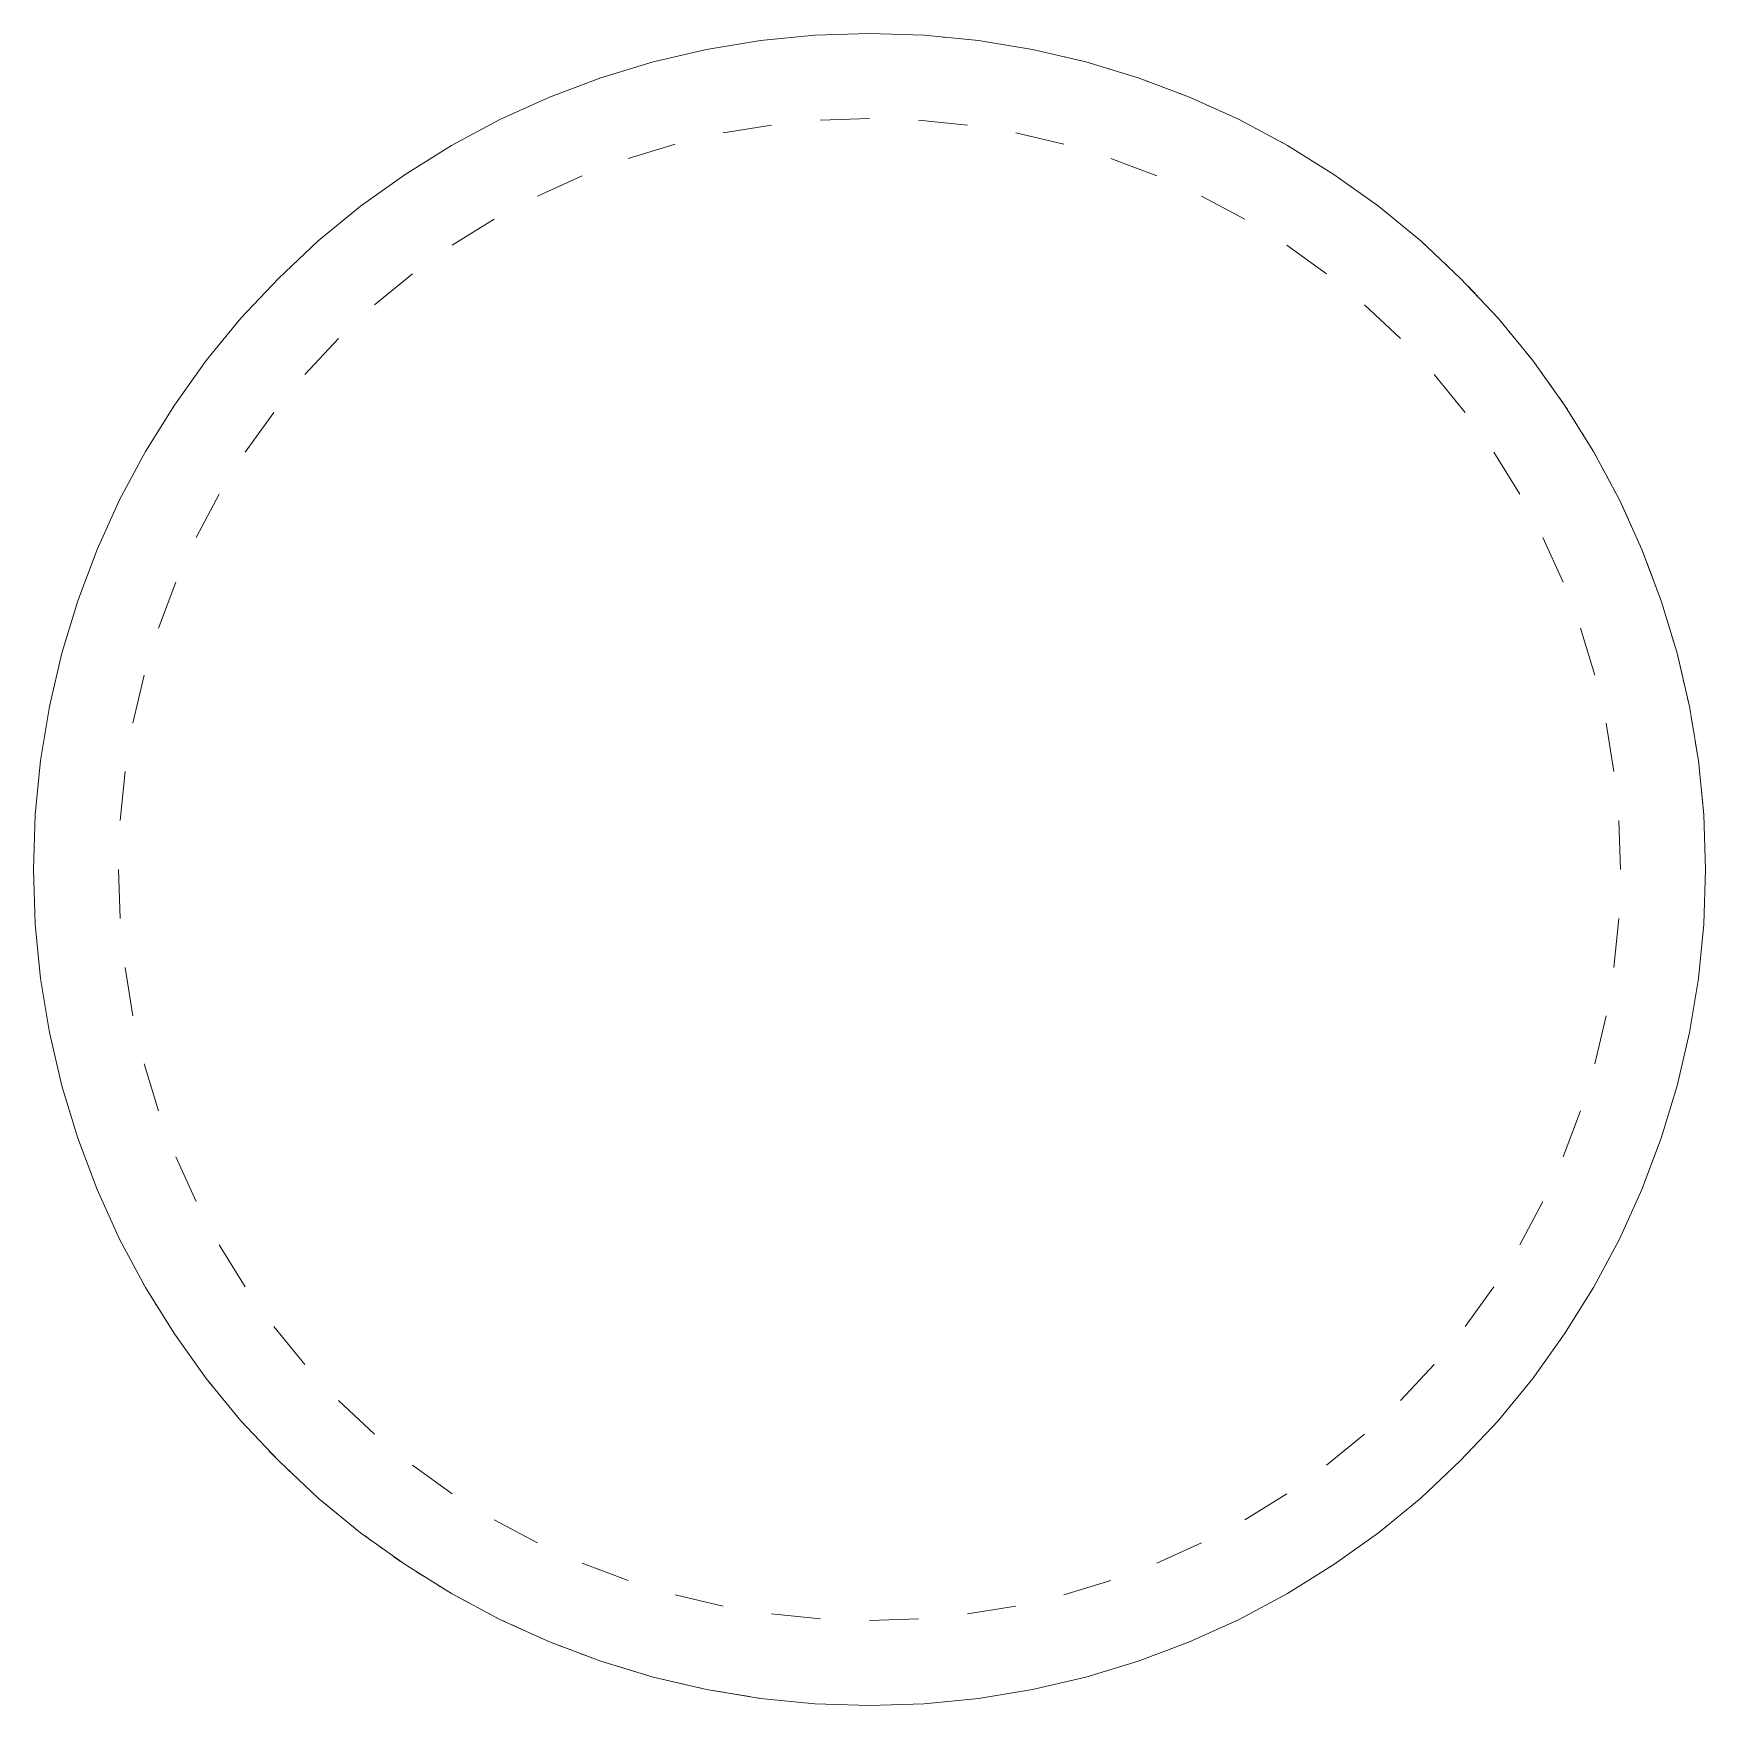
# Paper-space layout '01 Plans' of a CAD drawing. Header units: millimetres. Extents: x 5 to 415, y 7 to 290.
# Drawn here: x 70.39 to 113.61, y 134.39 to 177.61 of the extents above; entities that cross this region are included whole.
import ezdxf

# ---------------------------------------------------------------- set-up
doc = ezdxf.new("R2010")
doc.units = ezdxf.units.MM
doc.layers.add('GEOMETRY', color=7, linetype='Continuous')

# ---------------------------------------------------------------- blocks, each defined once
blk = doc.blocks.new('SHEET_01')
at = {"layer": 'GEOMETRY', "lineweight": 13}
for p, q in [((86.407, 176.872), (87.784, 177.193)), ((87.784, 177.193), (89.18, 177.424)), ((89.18, 177.424), (90.587, 177.562)), ((90.587, 177.562), (92, 177.608)), ((92, 177.608), (93.413, 177.562)), ((93.413, 177.562), (94.82, 177.424)), ((93.976, 177.507), (93.906, 177.514)), ((94.82, 177.424), (96.216, 177.193)), ((96.216, 177.193), (97.593, 176.872)), ((85.054, 176.462), (86.407, 176.872)), ((97.111, 176.985), (97.042, 177.001)), ((97.593, 176.872), (98.946, 176.462)), ((83.731, 175.964), (85.054, 176.462)), ((98.269, 176.667), (98.202, 176.687)), ((98.946, 176.462), (100.269, 175.964)), ((99.21, 176.362), (99.144, 176.387)), ((82.443, 175.38), (83.731, 175.964)), ((100.071, 176.038), (100.005, 176.063)), ((100.269, 175.964), (101.557, 175.38)), ((100.784, 175.73), (100.72, 175.759)), ((81.196, 174.713), (82.443, 175.38)), ((89.467, 175.242), (88.214, 175.036)), ((92, 175.408), (90.731, 175.367)), ((94.533, 175.242), (93.269, 175.367)), ((97.023, 174.747), (95.786, 175.036)), ((101.557, 175.38), (102.804, 174.713)), ((79.995, 173.967), (81.196, 174.713)), ((86.977, 174.747), (85.761, 174.378)), ((102.492, 174.88), (102.43, 174.913)), ((102.68, 174.78), (102.617, 174.813)), ((102.804, 174.713), (104.005, 173.967)), ((99.427, 173.931), (98.239, 174.378)), ((103.525, 174.265), (103.465, 174.303)), ((78.846, 173.143), (79.995, 173.967)), ((84.573, 173.931), (83.416, 173.407)), ((104.005, 173.967), (105.154, 173.143)), ((101.704, 172.808), (100.584, 173.407)), ((104.465, 173.637), (104.407, 173.679)), ((77.753, 172.246), (78.846, 173.143)), ((105.209, 173.098), (105.154, 173.143)), ((105.154, 173.143), (106.247, 172.246)), ((82.296, 172.808), (81.217, 172.138)), ((76.721, 171.279), (77.753, 172.246)), ((103.815, 171.398), (102.783, 172.138)), ((106.247, 172.246), (107.279, 171.279)), ((106.557, 171.956), (106.299, 172.198)), ((106.918, 171.618), (106.867, 171.666)), ((75.754, 170.247), (76.721, 171.279)), ((80.185, 171.398), (79.203, 170.592)), ((107.279, 171.279), (108.246, 170.247)), ((107.714, 170.815), (107.473, 171.073)), ((105.724, 169.724), (104.797, 170.592)), ((74.857, 169.154), (75.754, 170.247)), ((108.246, 170.247), (109.143, 169.154)), ((108.56, 169.865), (108.515, 169.92)), ((78.276, 169.724), (77.408, 168.797)), ((74.033, 168.005), (74.857, 169.154)), ((109.143, 169.154), (108.964, 169.373)), ((109.184, 169.097), (109.143, 169.154)), ((109.143, 169.154), (109.967, 168.005)), ((109.39, 168.81), (109.267, 168.982)), ((107.398, 167.815), (106.592, 168.797)), ((109.679, 168.407), (109.555, 168.58)), ((109.926, 168.062), (109.802, 168.235)), ((73.287, 166.804), (74.033, 168.005)), ((76.602, 167.815), (75.862, 166.783)), ((109.967, 168.005), (110.713, 166.804)), ((110.041, 167.885), (110.004, 167.945)), ((110.303, 167.465), (110.191, 167.645)), ((110.452, 167.225), (110.415, 167.285)), ((110.564, 167.044), (110.527, 167.104)), ((72.62, 165.557), (73.287, 166.804)), ((108.808, 165.704), (108.138, 166.783)), ((110.78, 166.68), (110.713, 166.804)), ((110.713, 166.804), (111.38, 165.557)), ((110.88, 166.492), (110.847, 166.555)), ((110.98, 166.305), (110.947, 166.368)), ((111.28, 165.744), (111.047, 166.181)), ((72.036, 164.269), (72.62, 165.557)), ((75.192, 165.704), (74.593, 164.584)), ((111.38, 165.557), (111.347, 165.62)), ((111.613, 165.042), (111.38, 165.557)), ((111.38, 165.557), (111.964, 164.269)), ((111.73, 164.784), (111.672, 164.913)), ((71.538, 162.946), (72.036, 164.269)), ((109.931, 163.427), (109.407, 164.584)), ((111.818, 164.591), (111.789, 164.656)), ((111.964, 164.269), (111.876, 164.462)), ((112.038, 164.071), (111.964, 164.269)), ((111.964, 164.269), (112.462, 162.946)), ((112.262, 163.475), (112.088, 163.938)), ((74.069, 163.427), (73.622, 162.239)), ((71.128, 161.593), (71.538, 162.946)), ((112.362, 163.21), (112.312, 163.343)), ((112.462, 162.946), (112.412, 163.078)), ((112.462, 162.946), (112.872, 161.593)), ((112.564, 162.608), (112.503, 162.81)), ((110.747, 161.023), (110.378, 162.239)), ((112.687, 162.202), (112.605, 162.472)), ((112.79, 161.863), (112.729, 162.066)), ((112.872, 161.593), (112.831, 161.728)), ((70.807, 160.216), (71.128, 161.593)), ((113.001, 161.042), (112.872, 161.593)), ((112.872, 161.593), (113.193, 160.216)), ((73.253, 161.023), (72.964, 159.786)), ((113.097, 160.629), (113.033, 160.904)), ((113.193, 160.216), (113.145, 160.422)), ((70.576, 158.82), (70.807, 160.216)), ((113.216, 160.076), (113.193, 160.216)), ((113.193, 160.216), (113.424, 158.82)), ((113.32, 159.448), (113.239, 159.937)), ((111.242, 158.533), (111.036, 159.786)), ((113.424, 158.82), (113.343, 159.309)), ((70.438, 157.413), (70.576, 158.82)), ((113.431, 158.75), (113.424, 158.82)), ((113.424, 158.82), (113.562, 157.413)), ((72.758, 158.533), (72.633, 157.269)), ((113.534, 157.695), (113.451, 158.539)), ((70.392, 156), (70.438, 157.413)), ((113.562, 157.413), (113.555, 157.484)), ((113.608, 156), (113.562, 157.413)), ((113.562, 157.413), (113.608, 156)), ((111.408, 156), (111.367, 157.269)), ((70.438, 154.587), (70.392, 156)), ((72.592, 156), (72.633, 154.731)), ((113.562, 154.587), (113.608, 156)), ((113.608, 156), (113.562, 154.587)), ((111.242, 153.467), (111.367, 154.731)), ((70.576, 153.18), (70.438, 154.587)), ((113.424, 153.18), (113.562, 154.587)), ((113.562, 154.587), (113.424, 153.18)), ((72.758, 153.467), (72.964, 152.214)), ((70.807, 151.784), (70.576, 153.18)), ((113.193, 151.784), (113.424, 153.18)), ((113.424, 153.18), (113.193, 151.784)), ((110.747, 150.977), (111.036, 152.214)), ((71.128, 150.407), (70.807, 151.784)), ((112.872, 150.407), (113.193, 151.784)), ((113.193, 151.784), (112.872, 150.407)), ((73.253, 150.977), (73.622, 149.761)), ((71.538, 149.054), (71.128, 150.407)), ((112.462, 149.054), (112.872, 150.407)), ((112.872, 150.407), (112.462, 149.054)), ((109.931, 148.573), (110.378, 149.761)), ((72.036, 147.731), (71.538, 149.054)), ((71.563, 148.988), (71.588, 148.922)), ((111.964, 147.731), (112.462, 149.054)), ((112.462, 149.054), (111.964, 147.731)), ((74.069, 148.573), (74.593, 147.416)), ((72.62, 146.443), (72.036, 147.731)), ((72.182, 147.409), (72.211, 147.344)), ((108.808, 146.296), (109.407, 147.416)), ((111.38, 146.443), (111.964, 147.731)), ((111.964, 147.731), (111.38, 146.443)), ((73.287, 145.196), (72.62, 146.443)), ((75.192, 146.296), (75.862, 145.217)), ((110.713, 145.196), (111.38, 146.443)), ((111.38, 146.443), (110.713, 145.196)), ((73.22, 145.32), (73.253, 145.258)), ((107.398, 144.185), (108.138, 145.217)), ((74.033, 143.995), (73.287, 145.196)), ((109.967, 143.995), (110.713, 145.196)), ((110.713, 145.196), (109.967, 143.995)), ((73.548, 144.775), (73.585, 144.715)), ((74.857, 142.846), (74.033, 143.995)), ((76.602, 144.185), (77.408, 143.203)), ((109.143, 142.846), (109.967, 143.995)), ((109.967, 143.995), (109.143, 142.846)), ((74.321, 143.593), (74.404, 143.478)), ((105.724, 142.276), (106.592, 143.203)), ((75.754, 141.753), (74.857, 142.846)), ((74.902, 142.791), (75.036, 142.627)), ((108.246, 141.753), (109.143, 142.846)), ((109.143, 142.846), (108.246, 141.753)), ((78.276, 142.276), (79.203, 141.408)), ((76.721, 140.721), (75.754, 141.753)), ((107.279, 140.721), (108.246, 141.753)), ((108.246, 141.753), (107.279, 140.721)), ((103.815, 140.602), (104.797, 141.408)), ((76.479, 140.979), (76.721, 140.721)), ((76.721, 140.721), (77.133, 140.334)), ((77.753, 139.754), (76.721, 140.721)), ((80.185, 140.602), (81.217, 139.862)), ((106.247, 139.754), (107.279, 140.721)), ((107.279, 140.721), (106.247, 139.754)), ((78.846, 138.857), (77.753, 139.754)), ((77.917, 139.619), (78.08, 139.485)), ((101.704, 139.192), (102.783, 139.862)), ((105.154, 138.857), (106.247, 139.754)), ((106.247, 139.754), (105.154, 138.857)), ((82.296, 139.192), (83.416, 138.593)), ((78.572, 139.081), (78.846, 138.857)), ((79.995, 138.033), (78.846, 138.857)), ((78.961, 138.774), (79.133, 138.651)), ((104.005, 138.033), (105.154, 138.857)), ((105.154, 138.857), (104.005, 138.033)), ((79.363, 138.486), (79.42, 138.445)), ((99.427, 138.069), (100.584, 138.593)), ((79.708, 138.239), (79.88, 138.116)), ((81.196, 137.287), (79.995, 138.033)), ((80.115, 137.959), (80.175, 137.921)), ((84.573, 138.069), (85.761, 137.622)), ((102.804, 137.287), (104.005, 138.033)), ((104.005, 138.033), (102.804, 137.287)), ((80.295, 137.847), (80.475, 137.735)), ((80.655, 137.623), (80.715, 137.585)), ((80.836, 137.511), (81.016, 137.399)), ((97.023, 137.253), (98.239, 137.622)), ((81.136, 137.324), (81.196, 137.287)), ((81.196, 137.287), (81.632, 137.053)), ((82.443, 136.62), (81.196, 137.287)), ((86.977, 137.253), (88.214, 136.964)), ((101.557, 136.62), (102.804, 137.287)), ((102.804, 137.287), (101.557, 136.62)), ((82.131, 136.787), (82.193, 136.753)), ((82.318, 136.687), (82.38, 136.653)), ((83.731, 136.036), (82.443, 136.62)), ((82.507, 136.591), (82.572, 136.562)), ((89.467, 136.758), (90.731, 136.633)), ((92, 136.592), (93.269, 136.633)), ((94.533, 136.758), (95.786, 136.964)), ((100.269, 136.036), (101.557, 136.62)), ((101.557, 136.62), (100.269, 136.036)), ((82.765, 136.474), (83.344, 136.211)), ((83.473, 136.153), (83.538, 136.124)), ((83.666, 136.066), (83.731, 136.036)), ((83.731, 136.036), (84.062, 135.912)), ((85.054, 135.538), (83.731, 136.036)), ((84.26, 135.837), (84.392, 135.787)), ((84.525, 135.738), (84.922, 135.588)), ((98.946, 135.538), (100.269, 136.036)), ((100.269, 136.036), (98.946, 135.538)), ((85.054, 135.538), (85.934, 135.271)), ((86.407, 135.128), (85.054, 135.538)), ((97.593, 135.128), (98.946, 135.538)), ((98.946, 135.538), (97.593, 135.128)), ((86.137, 135.21), (86.407, 135.128)), ((86.407, 135.128), (87.234, 134.935)), ((87.784, 134.807), (86.407, 135.128)), ((87.371, 134.903), (87.647, 134.839)), ((96.216, 134.807), (97.593, 135.128)), ((97.593, 135.128), (96.216, 134.807)), ((87.784, 134.807), (88.273, 134.726)), ((89.18, 134.576), (87.784, 134.807)), ((88.412, 134.703), (88.901, 134.622)), ((89.11, 134.588), (89.18, 134.576)), ((89.18, 134.576), (90.587, 134.438)), ((90.587, 134.438), (89.18, 134.576)), ((90.587, 134.438), (92, 134.392)), ((92, 134.392), (90.587, 134.438)), ((92, 134.392), (93.413, 134.438)), ((93.413, 134.438), (92, 134.392)), ((93.413, 134.438), (94.82, 134.576)), ((94.82, 134.576), (93.413, 134.438)), ((94.82, 134.576), (96.216, 134.807)), ((96.216, 134.807), (94.82, 134.576))]:
    blk.add_line(p, q, dxfattribs=at)

psp = doc.layouts.new('01 Plans')

# ---------------------------------------------------------------- block references
psp.add_blockref('SHEET_01', (0, 0))

doc.saveas('drawing.dxf')
